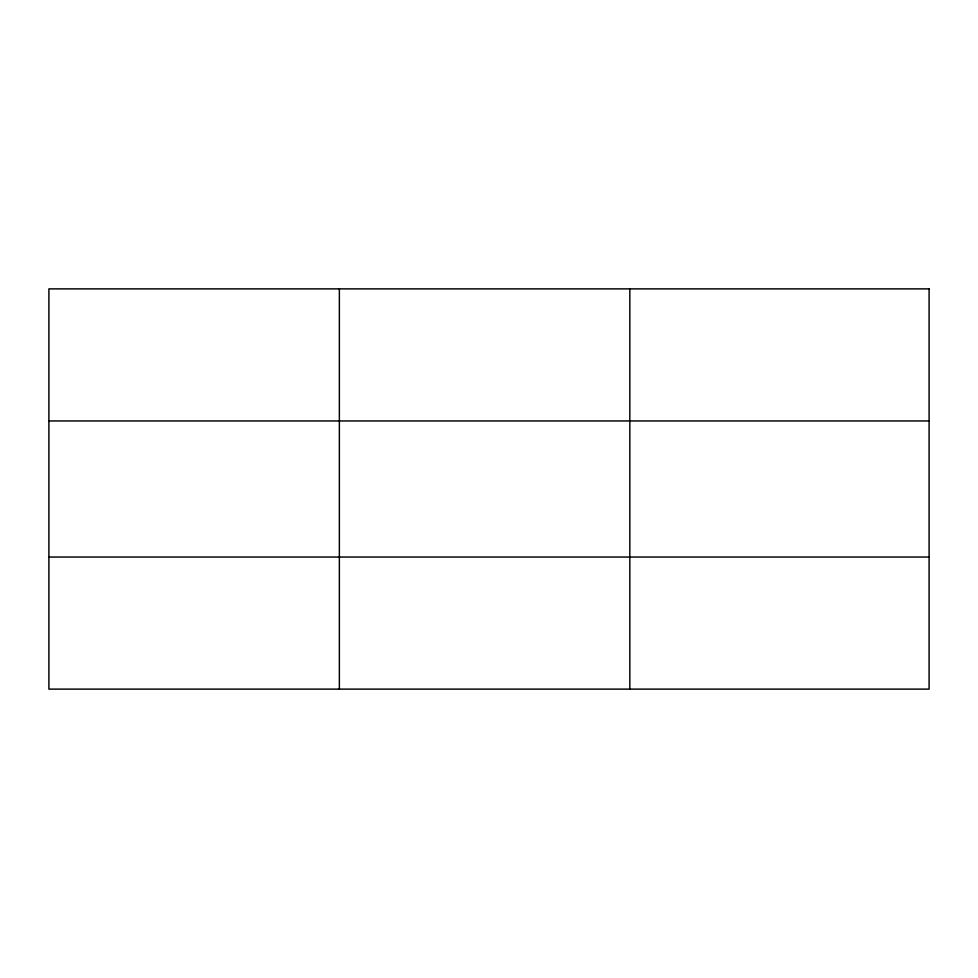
<?xml version="1.0" encoding="UTF-8"?>
<svg xmlns="http://www.w3.org/2000/svg" width="978" height="978" viewBox="0 0 978 978"><rect width="100%" height="100%" fill="white"/><g stroke="black" fill="none" stroke-linecap="round" stroke-linejoin="round"><path stroke-width="1.47" d="M339.366 689.123L339.366 288.877M629.832 689.123L629.832 288.877M48.9 420.956L929.1 420.956M48.9 557.044L929.1 557.044M929.1 288.877L48.9 288.877L48.9 689.123L929.1 689.123L929.1 288.877"/></g></svg>
